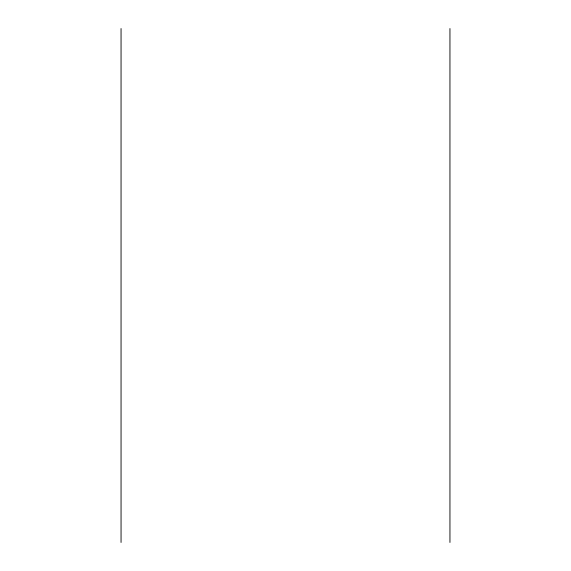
<?xml version="1.0" encoding="UTF-8"?>
<svg xmlns="http://www.w3.org/2000/svg" width="571" height="571" viewBox="0 0 571 571"><rect width="100%" height="100%" fill="white"/><g stroke="black" fill="none" stroke-linecap="round" stroke-linejoin="round"><path stroke-width="0.86" d="M449.948 28.55L449.948 542.45M121.052 28.55L121.052 542.45"/></g></svg>
